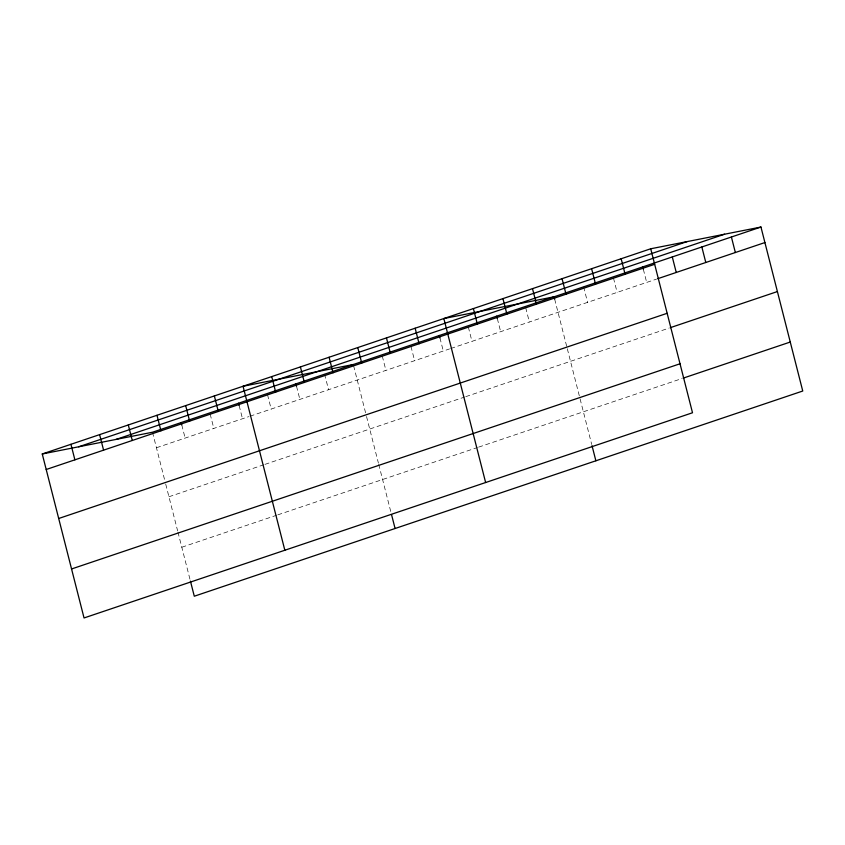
<?xml version="1.0" encoding="UTF-8"?>
<svg xmlns="http://www.w3.org/2000/svg" width="845" height="845" viewBox="0 0 845 845"><rect width="100%" height="100%" fill="white"/><g stroke="black" fill="none" stroke-linecap="round" stroke-linejoin="round"><path stroke-width="0.63" stroke-dasharray="4.22 3.17" d="M156.441 447.755L248.736 416.638M249.983 416.215L449.529 348.922M450.776 348.499L656.544 279.103M168.937 496.754L263.714 464.792M264.96 464.37L464.507 397.076M465.753 396.654L669.029 328.103M181.802 547.233L276.579 515.26M277.825 514.848L477.372 447.544M478.619 447.132L681.894 378.571M643.341 269.291L646.689 282.431M613.481 278.068L617.135 292.391M583.631 286.835L587.581 302.362M554.679 299.193L566.995 347.506M567.312 348.763L591.711 444.459M525.696 307.675L529.35 321.998M497.314 318.544L500.662 331.673M468.32 327.026L471.975 341.348M439.939 337.884L443.287 351.024M410.955 346.365L414.61 360.699M382.267 356.041L385.922 370.374M353.59 365.716L366.202 415.222M366.519 416.479L378.412 463.113M378.729 464.37L390.918 512.176M324.596 374.198L328.557 389.714M296.521 386.26L299.869 399.389M267.527 394.731L271.182 409.064M239.156 405.6L242.494 418.74M210.162 414.082L213.817 428.415M181.781 424.95L185.129 438.09M152.491 432.239L165.409 482.939M165.736 484.185L177.619 530.829M177.936 532.086L190.125 579.892"/><path stroke-width="1.27" d="M650.713 248.779L692.509 412.761L84.046 617.959L42.25 453.976L650.713 248.779L760.954 227.041L802.75 391.024L194.287 596.221L190.442 581.149M78.627 446.804L687.091 241.607M116.114 439.411L724.577 234.213M760.954 227.041L152.491 432.239L42.25 453.976M46.211 469.503L654.674 264.305M657.78 278.692L764.905 242.557M58.696 518.492L667.159 313.294M670.265 327.68L777.4 291.557M71.561 568.97L680.024 363.772M683.13 378.159L790.265 342.035M353.284 364.522L243.043 386.26L284.839 550.243M731.4 237.001L735.351 252.528M701.846 246.972L705.797 262.499M672.293 256.943L676.243 272.46M642.739 266.904L643.341 269.291M621.159 258.75L625.12 274.266M591.606 268.71L595.567 284.237M562.052 278.681L566.013 294.208M554.679 299.193L554.077 296.806L443.836 318.544L485.632 482.527M592.028 445.716L595.873 460.789M532.498 288.641L536.459 304.168M502.944 298.612L506.905 314.139M496.702 316.157L497.314 318.544M473.39 308.583L477.351 324.1M439.337 335.497L439.939 337.884M415.149 328.219L419.109 343.746M386.471 337.894L390.422 353.421M357.784 347.57L361.734 363.086M391.562 514.689L395.08 528.505M329.096 357.245L333.057 372.761M300.408 366.91L304.369 382.436M295.908 383.873L296.521 386.26M271.731 376.585L275.681 392.112M238.543 403.213L239.156 405.6M214.355 395.935L218.316 411.462M185.678 405.611L189.629 421.137M181.168 422.563L181.781 424.95M156.99 415.286L160.941 430.802M128.303 424.961L132.264 440.477M99.615 434.626L103.576 450.153M70.938 444.301L74.888 459.828"/></g></svg>
